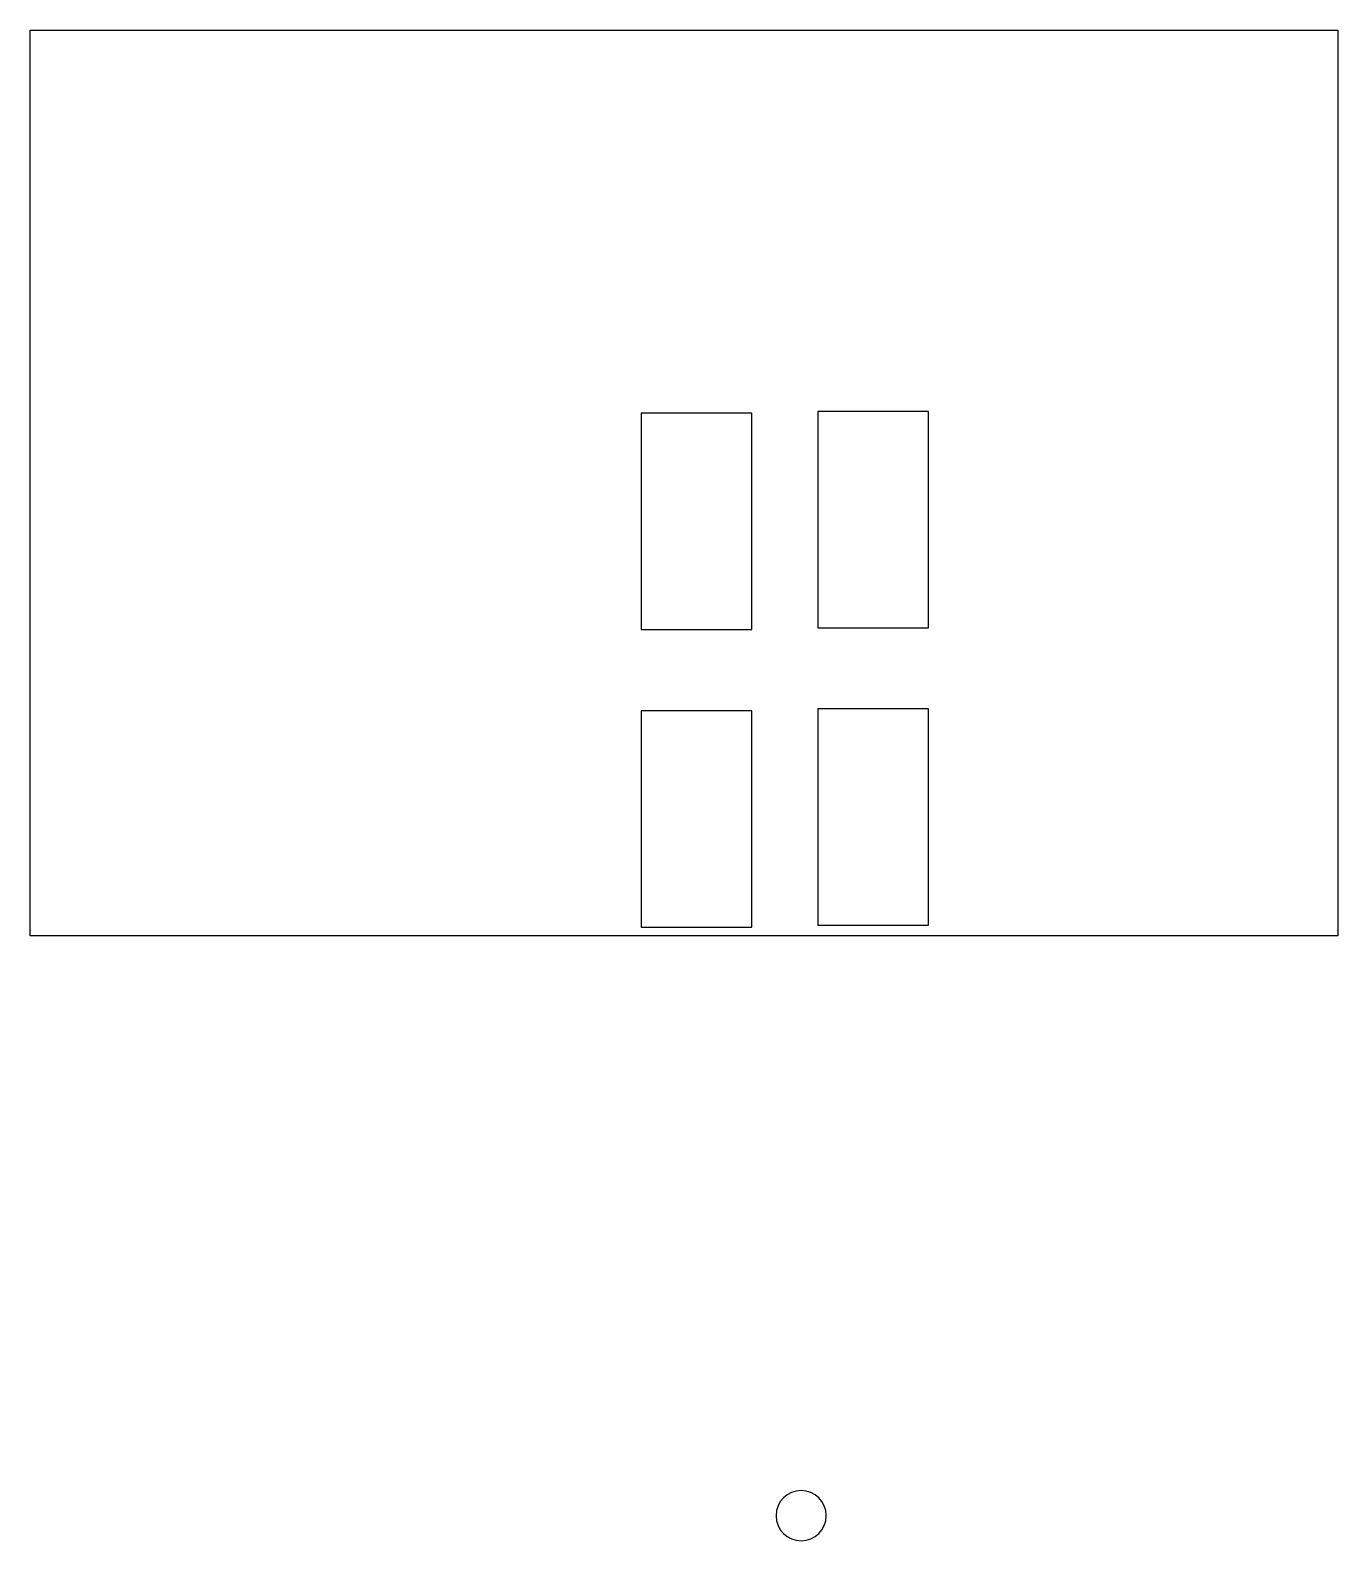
# Model space of a CAD drawing. Header units: inches. Extents: x -549 to 751, y 560 to 2061.
import ezdxf

# ---------------------------------------------------------------- set-up
doc = ezdxf.new("R2010")
doc.units = ezdxf.units.IN
doc.header["$MEASUREMENT"] = 0
for name, color, linetype in [('Corte exterior', 7, 'Continuous'), ('Grabado linea bajo', 7, 'Continuous'), ('Material', 7, 'Continuous')]:
    doc.layers.add(name, color=color, linetype=linetype)

# ---------------------------------------------------------------- blocks, each defined once
blk = doc.blocks.new('block 2')
at = {"layer": 'Grabado linea bajo', "color": 4, "lineweight": 25}
blk.add_open_spline([(192.6, 584.8), (192.6, 598.6), (203.8, 609.8), (217.5, 609.8), (231.3, 609.8), (242.5, 598.6), (242.5, 584.8), (242.5, 571.1), (231.3, 559.9), (217.5, 559.9), (203.8, 559.9), (192.6, 571.1), (192.6, 584.8), (192.6, 584.8), (192.6, 584.8), (192.6, 584.8)], degree=3, knots=[0, 0, 0, 0, 1, 1, 1, 2, 2, 2, 3, 3, 3, 4, 4, 4, 5, 5, 5, 5], dxfattribs=at)

msp = doc.modelspace()

# ---------------------------------------------------------------- linework, layer by layer
at = {"layer": 'Corte exterior', "color": 1, "lineweight": 25}
for points in [[(234.2, 1467.3), (344.2, 1467.3), (344.2, 1682.3), (234.2, 1682.3), (234.2, 1467.3)], [(58.6, 1465.5), (168.6, 1465.5), (168.6, 1680.5), (58.6, 1680.5), (58.6, 1465.5)], [(58.6, 1169.8), (168.6, 1169.8), (168.6, 1384.8), (58.6, 1384.8), (58.6, 1169.8)], [(234.2, 1171.7), (344.2, 1171.7), (344.2, 1386.7), (234.2, 1386.7), (234.2, 1171.7)]]:
    msp.add_lwpolyline(points, dxfattribs=at)
at = {"layer": 'Material', "color": 7, "lineweight": 25}
msp.add_lwpolyline([(751.1, 1161.1), (-548.9, 1161.1), (-548.9, 2061.1), (751.1, 2061.1), (751.1, 1161.1)], dxfattribs=at)

# ---------------------------------------------------------------- block references
at = {"layer": 'Grabado linea bajo'}
msp.add_blockref('block 2', (0, 0), dxfattribs=at)

doc.saveas('drawing.dxf')
